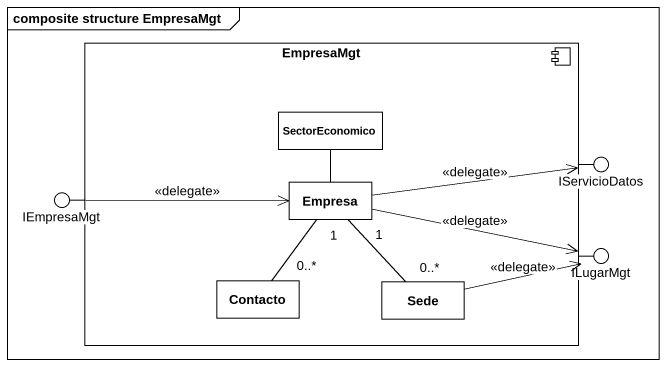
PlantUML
@startuml
mainframe composite structure EmpresaMgt
component EmpresaMgt {
  rectangle SectorEconomico
  rectangle Empresa
  rectangle Contacto
  rectangle Sede
}
() IEmpresaMgt
() IServicioDatos
() ILugarMgt
EmpresaMgt -left- IEmpresaMgt
EmpresaMgt -right- IServicioDatos
EmpresaMgt -right- ILugarMgt
SectorEconomico -- Empresa
IEmpresaMgt -right-> Empresa : <<delegate>>
Empresa -right-> IServicioDatos : <<delegate>>
Empresa -right-> ILugarMgt : <<delegate>>
Empresa "1" -- "0..*" Contacto
Empresa "1" -- "0..*" Sede
Sede -right-> ILugarMgt : <<delegate>>
@enduml
